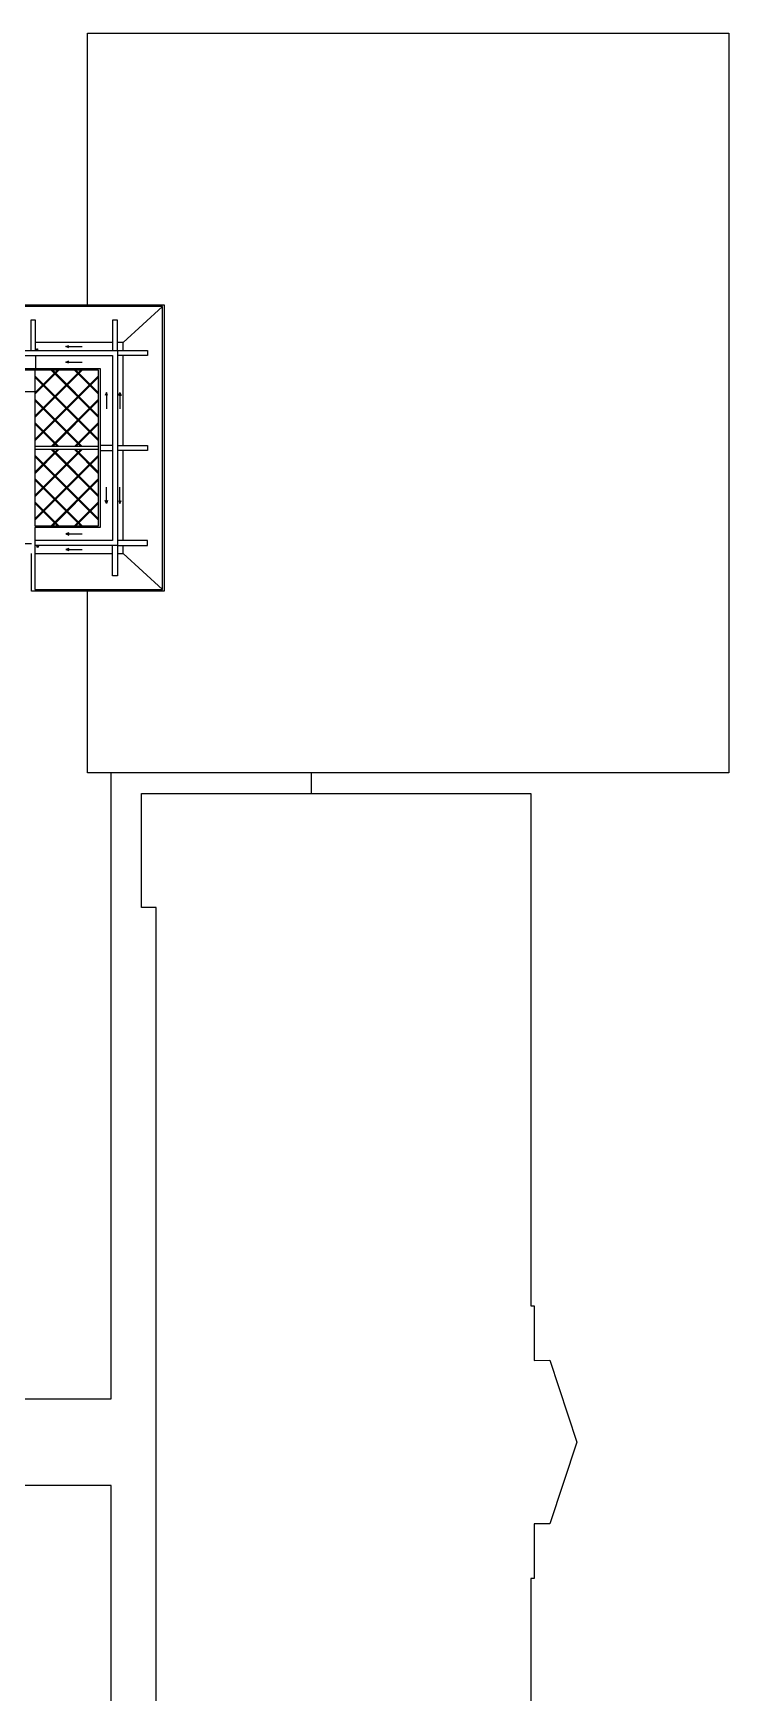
# Model space of a CAD drawing. Header units: millimetres. Extents: x -6474 to 114660, y -19276 to 162431.
# Drawn here: x 72140 to 114660, y 61014 to 162431 of the extents above; entities that cross this region are included whole.
import ezdxf

# ---------------------------------------------------------------- set-up
doc = ezdxf.new("R2010")
doc.units = ezdxf.units.MM
for name, color, linetype in [('CUA3', 3, 'Continuous'), ('TT MAI$0$03', 4, 'Continuous'), ('TT MAI$0$DODOC2', 7, 'Continuous'), ('TT MAI$0$TAYVIN31', 31, 'Continuous'), ('TT MAI$0$TBI241', 241, 'Continuous'), ('TT MAI$0$VACH121', 121, 'Continuous')]:
    doc.layers.add(name, color=color, linetype=linetype)

# ---------------------------------------------------------------- blocks, each defined once
blk = doc.blocks.new('TT MAI')
at = {"layer": 'TT MAI$0$03', "ltscale": 2}
for points in [[(67461, 78981), (76910, 78981), (76910, 117231)], [(89160, 115961), (89160, 117231)]]:
    blk.add_lwpolyline(points, dxfattribs=at)
at = {"layer": 'TT MAI$0$DODOC2', "ltscale": 2}
for p, q in [((74140, 143281), (75140, 143281)), ((74140, 142331), (75140, 142331)), ((76615, 140481), (76615, 139481)), ((77440, 140481), (77440, 139481)), ((76615, 133681), (76615, 134681)), ((77440, 133681), (77440, 134681)), ((74140, 131831), (75140, 131831)), ((74140, 130881), (75140, 130881))]:
    blk.add_line(p, q, dxfattribs=at)
for points in [[(74328, 143213), (74140, 143281), (74328, 143350)], [(74328, 142263), (74140, 142331), (74328, 142400)], [(76683, 140293), (76615, 140481), (76547, 140293)], [(77372, 140293), (77440, 140481), (77508, 140293)], [(76683, 133869), (76615, 133681), (76547, 133869)], [(77372, 133869), (77440, 133681), (77508, 133869)], [(74328, 131899), (74140, 131831), (74328, 131762)], [(74328, 130949), (74140, 130881), (74328, 130812)], [(66141, 22001), (66140, 23901), (76910, 23901), (76910, 73681), (66160, 73681)]]:
    blk.add_lwpolyline(points, dxfattribs=at)
blk.add_lwpolyline([(102560, 6700), (78770, 6700), (78770, 13651), (79660, 13651), (79660, 109011), (78770, 109011), (78770, 115961), (102560, 115961), (102560, 84660), (102760, 84660), (102760, 81330), (103721, 81331), (105360, 76331), (103721, 71331), (102760, 71331), (102760, 68001), (102560, 68001), (102560, 6700)], close=True, dxfattribs=at)
for centre in [(72365, 143106), (72415, 131056)]:
    blk.add_circle(centre, 45, dxfattribs=at)
at = {"layer": 'TT MAI$0$TAYVIN31', "ltscale": 2}
for p, q in [((72240, 138939), (75132, 141831)), ((72240, 140364), (73707, 141831)), ((72240, 140448), (73623, 141831)), ((72240, 139023), (75048, 141831)), ((72240, 137598), (76140, 141498)), ((76140, 137598), (72240, 141498)), ((72240, 137514), (76140, 141414)), ((76140, 137514), (72240, 141414)), ((76140, 138939), (73248, 141831)), ((76140, 139023), (73332, 141831)), ((76140, 140364), (74673, 141831)), ((76140, 140448), (74757, 141831)), ((75132, 137181), (72240, 140073)), ((75048, 137181), (72240, 139989)), ((73248, 137181), (76140, 140073)), ((73332, 137181), (76140, 139989)), ((73707, 137181), (72240, 138648)), ((73623, 137181), (72240, 138564)), ((74673, 137181), (76140, 138648)), ((74757, 137181), (76140, 138564)), ((72240, 134173), (75048, 136981)), ((72240, 135598), (73623, 136981)), ((72240, 135514), (73707, 136981)), ((72240, 134089), (75132, 136981)), ((76140, 134089), (73248, 136981)), ((76140, 134173), (73332, 136981)), ((76140, 135514), (74673, 136981)), ((76140, 135598), (74757, 136981)), ((76140, 132748), (72240, 136648)), ((72240, 132748), (76140, 136648)), ((76140, 132664), (72240, 136564)), ((72240, 132664), (76140, 136564)), ((75132, 132331), (72240, 135223)), ((75048, 132331), (72240, 135139)), ((73248, 132331), (76140, 135223)), ((73332, 132331), (76140, 135139)), ((73707, 132331), (72240, 133798)), ((73623, 132331), (72240, 133714)), ((74673, 132331), (76140, 133798)), ((74757, 132331), (76140, 133714))]:
    blk.add_line(p, q, dxfattribs=at)
at = {"layer": 'TT MAI$0$TBI241'}
for p, q in [((77630, 143520), (80040, 145731)), ((77630, 130642), (80040, 128431))]:
    blk.add_line(p, q, dxfattribs=at)
for points in [[(72290, 143031), (72290, 144900), (71990, 144900), (71990, 143031)], [(77290, 143031), (77290, 144900), (76990, 144900), (76990, 143031)], [(76990, 143520), (72290, 143520)], [(77630, 143031), (77630, 143520), (77290, 143520)], [(77290, 143031), (79130, 143031), (79130, 142731), (77290, 142731)], [(72290, 142731), (72290, 141931)], [(77630, 137231), (77630, 142731)], [(76990, 137231), (76240, 137231)], [(76240, 136931), (76990, 136931)], [(77290, 137231), (79130, 137231), (79130, 136931), (77290, 136931)], [(77630, 131431), (77630, 136931)], [(77290, 131131), (77290, 129262), (76990, 129262), (76990, 131131)], [(77290, 131131), (79130, 131131), (79130, 131431), (77290, 131431)], [(77290, 130642), (77630, 130642), (77630, 131131)], [(72240, 130642), (76990, 130642)]]:
    blk.add_lwpolyline(points, dxfattribs=at)
at = {"layer": 'TT MAI$0$VACH121', "ltscale": 2}
for p, q in [((76140, 137181), (72240, 137181)), ((76140, 136981), (72240, 136981))]:
    blk.add_line(p, q, dxfattribs=at)
for points in [[(75460, 145731), (75460, 162431), (114660, 162431), (114660, 117231), (75460, 117231), (75460, 128431)], [(47290, 142731), (47290, 141931), (76240, 141931), (76240, 132231), (72240, 132231), (72240, 128431), (80040, 128431), (80040, 145731), (47540, 145731), (47540, 142731), (41990, 142731), (41990, 149231), (47540, 149231), (47540, 145831), (80140, 145831), (80140, 128331), (72040, 128331), (72040, 130631)], [(72240, 132331), (76140, 132331), (76140, 141831), (47090, 141831), (47090, 142731)], [(72240, 141831), (72240, 140531)], [(72040, 131231), (67040, 131231), (67040, 140531), (72240, 140531), (72240, 132331)]]:
    blk.add_lwpolyline(points, dxfattribs=at)
at = {"layer": 'TT MAI$0$VACH121'}
for points in [[(47540, 143031), (77290, 143031), (77290, 131131), (72240, 131131)], [(47540, 142731), (76990, 142731), (76990, 131431), (72240, 131431)]]:
    blk.add_lwpolyline(points, dxfattribs=at)

msp = doc.modelspace()

# ---------------------------------------------------------------- block references
at = {"layer": 'CUA3'}
msp.add_blockref('TT MAI', (0, 0), dxfattribs=at)

doc.saveas('drawing.dxf')
